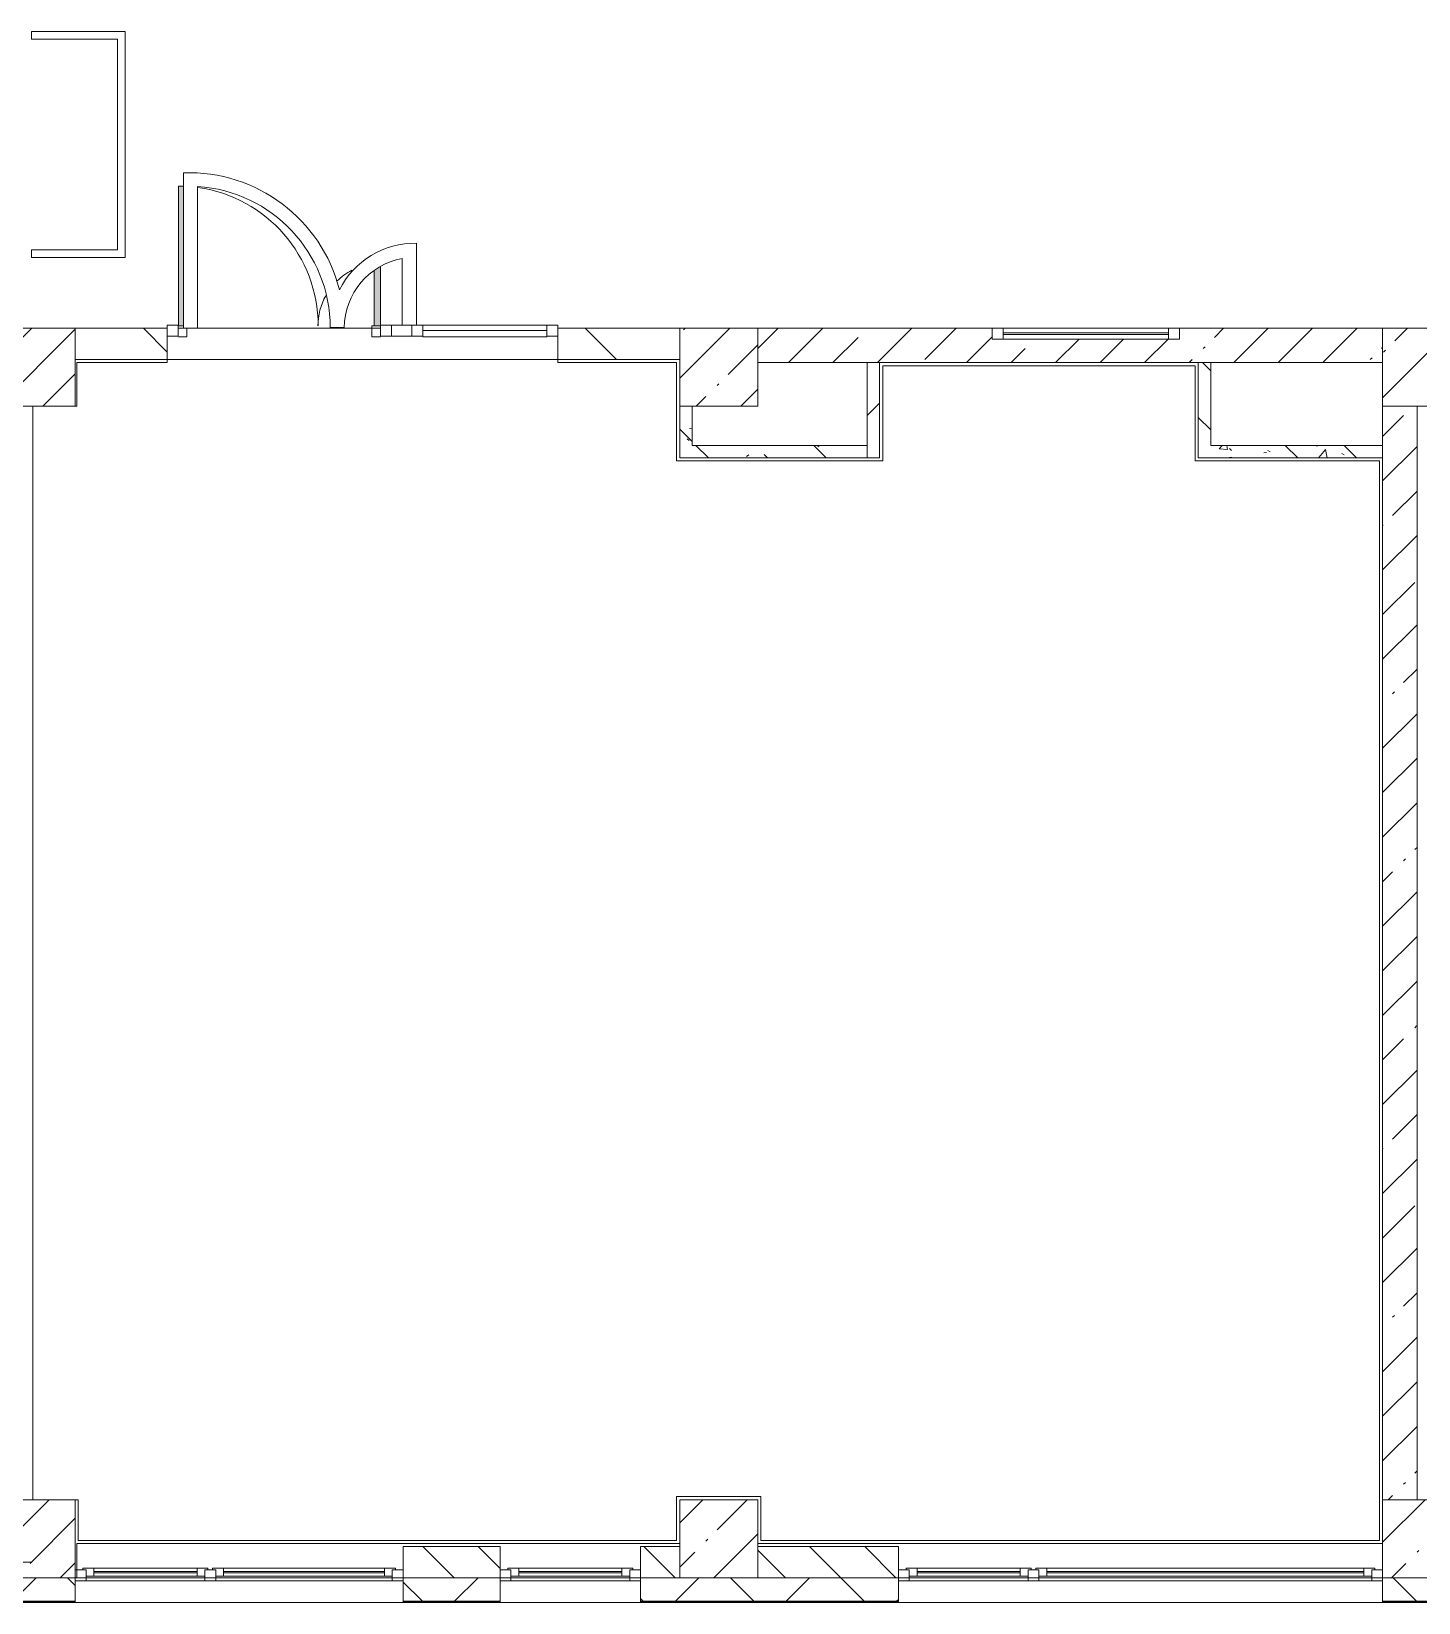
# Model space of a CAD drawing. Header units: millimetres. Extents: x 2623 to 211276, y -8553 to 29000.
# Drawn here: x 123026 to 131906, y -258 to 9800 of the extents above; entities that cross this region are included whole.
import ezdxf

# ---------------------------------------------------------------- set-up
doc = ezdxf.new("R2010")
doc.units = ezdxf.units.MM
for name, color, linetype, lineweight, true_color in [('A-DETL-GENF-9', 7, 'Continuous', 5, 0xaaaaaa), ('A-DOOR-3', 7, 'Continuous', 5, 0xaaaaaa), ('A-DOOR-4', 7, 'Continuous', 5, 0xe2e2e2), ('A-FLOR-3', 7, 'Continuous', 5, 0xaaaaaa), ('A-WALL-5', 7, 'Continuous', 9, 0x737373), ('I-WALL-5', 7, 'Continuous', 5, 0x787878)]:
    doc.layers.add(name, color=color, linetype=linetype, lineweight=lineweight, true_color=true_color)
for name, color, linetype, lineweight in [('A-GLAZ-1', 7, 'Continuous', 5), ('A-GLAZ-CURT-1', 7, 'Continuous', 5), ('A-GLAZ-CWMG-1', 7, 'Continuous', 5), ('A-WALL', 7, 'Continuous', 9), ('A-WALL-3', 7, 'Continuous', 5), ('I-WALL-3', 7, 'Continuous', 5), ('S-COLS-2', 7, 'Continuous', 5), ('Оси', 7, 'Continuous', 9)]:
    doc.layers.add(name, color=color, linetype=linetype, lineweight=lineweight)
pattern_1 = [(45, (84266.1, 0), (-285.123, 285.123), []), (45, (84551.2, 0), (-285.123, 285.123), [504.031, -100.806, 16.764, -84.042])]
pattern_2 = [(135, (84266.1, 0), (-377.171, -377.171), [533.4, -88.9, 17.78, -88.9]), (135, (84266.1, 376.94), (-377.171, -377.171), []), (50, (84266.1, 0), (637.6445, -55.7866), [66.675, -733.425]), (355, (84266.1, 0), (-123.349, 668.699), [53.34, -586.74]), (100.451, (84319.2, -4.65), (514.299, 612.908), [56.665, -623.315]), (46.184, (84266.1, 177.8), (948.776, -147.15), [100.012, -1100.137]), (96.636, (84345.2, 165.5), (830.909, 865.997), [84.998, -934.973]), (351.184, (84266.1, 177.8), (830.918, 865.988), [80.01, -880.11]), (21, (84355, 133.35), (530.6506, -357.928), [66.675, -733.425]), (326, (84355, 133.35), (216.308, 644.6585), [53.34, -586.74]), (71.451, (84399.2, 103.5), (746.9596, 286.724), [56.665, -623.315]), (37.5, (84266.1, 0), (10.8105, 295.9426), [16.764, -562.864, 16.764, -578.866, -588.962]), (37.5, (84266.1, 0), (10.8105, 295.9426), [-1175.258, 16.764, -572.198]), (7.5, (84266.1, 0), (233.8692, 350.6318), [16.764, -322.834, 16.764, -549.529, -224.472]), (7.5, (84266.1, 0), (233.8692, 350.6318), [-905.891, 16.764, -207.708]), (327.5, (84067.84, 0), (474.5678, -20.0513), [16.764, -205.486, 16.764, -676.656, -920.115]), (327.5, (84067.84, 0), (474.5678, -20.0513), [-915.67, 16.764, -903.351]), (317.5, (83978.94, 0), (518.452, 88.9934), [16.764, -272.161, 16.764, -443.738, -653.415]), (317.5, (83978.94, 0), (518.452, 88.9934), [-749.427, 16.764, -636.651])]

# ---------------------------------------------------------------- blocks, each defined once
blk = doc.blocks.new('BSC_Колонна _Прямоугольная - 500х500-23286270-3_1_1_птичка')
at = {"layer": 'S-COLS-2'}
h = blk.add_hatch(dxfattribs=at)
h.set_pattern_fill('FP_46', color=256, style=0, pattern_type=2)
h.set_pattern_definition([(45, (-38790, -7650), (-285.123, 285.123), []), (45, (-38504.88, -7650), (-285.123, 285.123), [504.031, -100.806, 16.764, -84.042])])
h.paths.add_polyline_path([(-250, -250), (250, -250), (250, 250), (-250, 250), (-250, 100)])
for p, q in [((250, 250), (-250, 250)), ((-250, 250), (-250, -250)), ((250, -250), (250, 250)), ((-250, -250), (250, -250))]:
    blk.add_line(p, q, dxfattribs=at)
blk = doc.blocks.new('BSC_Колонна _Прямоугольная - 500х500-V41-3_1_1_птичка')
at = {"layer": 'S-COLS-2'}
h = blk.add_hatch(dxfattribs=at)
h.set_pattern_fill('FP_47', color=256, style=0, pattern_type=2)
h.set_pattern_definition([(45, (-43160, -7650), (-285.123, 285.123), []), (45, (-42874.88, -7650), (-285.123, 285.123), [504.031, -100.806, 16.764, -84.042])])
h.paths.add_polyline_path([(-250, -250), (250, -250), (250, 250), (-250, 250)])
for p, q in [((250, 250), (-250, 250)), ((-250, 250), (-250, -250)), ((250, -250), (250, 250)), ((-250, -250), (250, -250))]:
    blk.add_line(p, q, dxfattribs=at)
blk = doc.blocks.new('BSC_Колонна _Прямоугольная - 500х500-V42-3_1_1_птичка')
at = {"layer": 'S-COLS-2'}
h = blk.add_hatch(dxfattribs=at)
h.set_pattern_fill('FP_48', color=256, style=0, pattern_type=2)
h.set_pattern_definition([(45, (-47660, -7650), (-285.123, 285.123), []), (45, (-47374.88, -7650), (-285.123, 285.123), [504.031, -100.806, 16.764, -84.042])])
h.paths.add_polyline_path([(-113, -250), (250, -250), (250, 250), (-250, 250), (-250, -250)])
for p, q in [((250, 250), (-250, 250)), ((-250, 250), (-250, -250)), ((250, -250), (250, 250)), ((-250, -250), (250, -250))]:
    blk.add_line(p, q, dxfattribs=at)
blk = doc.blocks.new('BSC_Колонна _Прямоугольная - 500х500-V47-3_1_1_птичка')
at = {"layer": 'S-COLS-2'}
h = blk.add_hatch(dxfattribs=at)
h.set_pattern_fill('FP_53', color=256, style=0, pattern_type=2)
h.set_pattern_definition([(45, (-38790, -150), (-285.123, 285.123), []), (45, (-38504.88, -150), (-285.123, 285.123), [504.031, -100.806, 16.764, -84.042])])
h.paths.add_polyline_path([(-250, -250), (250, -250), (250, 250), (-250, 250), (-250, 80)])
for p, q in [((250, 250), (-250, 250)), ((-250, 250), (-250, -250)), ((250, -250), (250, 250)), ((-250, -250), (250, -250))]:
    blk.add_line(p, q, dxfattribs=at)
blk = doc.blocks.new('BSC_Колонна _Прямоугольная - 500х500-V48-3_1_1_птичка')
at = {"layer": 'S-COLS-2'}
h = blk.add_hatch(dxfattribs=at)
h.set_pattern_fill('FP_54', color=256, style=0, pattern_type=2)
h.set_pattern_definition([(45, (-43160, -150), (-285.123, 285.123), []), (45, (-42874.88, -150), (-285.123, 285.123), [504.031, -100.806, 16.764, -84.042])])
h.paths.add_polyline_path([(-250, -250), (250, -250), (250, 250), (-250, 250)])
for p, q in [((250, 250), (-250, 250)), ((-250, 250), (-250, -250)), ((250, -250), (250, 250)), ((-250, -250), (250, -250))]:
    blk.add_line(p, q, dxfattribs=at)
blk = doc.blocks.new('BSC_Колонна _Прямоугольная - 500х500-V49-3_1_1_птичка')
at = {"layer": 'S-COLS-2'}
h = blk.add_hatch(dxfattribs=at)
h.set_pattern_fill('FP_55', color=256, style=0, pattern_type=2)
h.set_pattern_definition([(45, (-47660, -150), (-285.123, 285.123), []), (45, (-47374.88, -150), (-285.123, 285.123), [504.031, -100.806, 16.764, -84.042])])
h.paths.add_polyline_path([(-250, -250), (250, -250), (250, 250), (-250, 250)])
for p, q in [((250, 250), (-250, 250)), ((-250, 250), (-250, -250)), ((250, -250), (250, 250)), ((-250, -250), (250, -250))]:
    blk.add_line(p, q, dxfattribs=at)
blk = doc.blocks.new('120_Окно_СКБ_2Ст - 120_Окно_СКБ_2Ст 3100х2500 _мал_створка слева_ 2-V72-3_1_1_птичка')
at = {"layer": 'A-GLAZ-1'}
for p, q in [((-1550, -127), (-1550, -57)), ((-1550, -57), (-1480, -57)), ((1550, -57), (-1550, -57)), ((-1480, -57), (-1480, -127)), ((650, -87), (-1480, -87)), ((-1480, -87), (-1480, -127)), ((-1430, -137), (-1430, -87)), ((600, -137), (600, -87)), ((650, -127), (650, -57)), ((650, -57), (720, -57)), ((650, -127), (650, -87)), ((720, -57), (720, -127)), ((1480, -87), (720, -87)), ((720, -87), (720, -127)), ((770, -137), (770, -87)), ((1430, -137), (1430, -87)), ((1480, -127), (1480, -57)), ((1480, -57), (1550, -57)), ((1480, -127), (1480, -87)), ((1550, -57), (1550, -127)), ((-1480, -127), (-1550, -127)), ((-1550, -127), (-1500, -127)), ((-1480, -127), (-1500, -127)), ((-1500, -127), (-1500, -137)), ((-1500, -137), (670, -137)), ((670, -137), (-1500, -137)), ((-1430, -107), (600, -107)), ((600, -117), (-1430, -117)), ((720, -127), (650, -127)), ((670, -127), (650, -127)), ((670, -127), (700, -127)), ((670, -137), (670, -127)), ((720, -127), (700, -127)), ((700, -127), (700, -137)), ((700, -137), (1500, -137)), ((1500, -137), (700, -137)), ((770, -107), (1430, -107)), ((1430, -117), (770, -117)), ((1550, -127), (1480, -127)), ((1500, -127), (1480, -127)), ((1500, -127), (1550, -127)), ((1500, -137), (1500, -127))]:
    blk.add_line(p, q, dxfattribs=at)
blk = doc.blocks.new('120_Окно_СКБ_2Ст - 120_Окно_СКБ_2Ст 2100х2400 _мал створка справа_-V73-3_1_1_птичка')
at = {"layer": 'A-GLAZ-1'}
for p, q in [((-1050, -127), (-1050, -57)), ((-1050, -57), (-980, -57)), ((1050, -57), (-1050, -57)), ((-980, -57), (-980, -127)), ((150, -87), (-980, -87)), ((-980, -87), (-980, -127)), ((-930, -137), (-930, -87)), ((100, -137), (100, -87)), ((150, -127), (150, -57)), ((150, -57), (220, -57)), ((150, -127), (150, -87)), ((220, -57), (220, -127)), ((980, -87), (220, -87)), ((220, -87), (220, -127)), ((270, -137), (270, -87)), ((930, -137), (930, -87)), ((980, -127), (980, -57)), ((980, -57), (1050, -57)), ((980, -127), (980, -87)), ((1050, -57), (1050, -127)), ((-980, -127), (-1050, -127)), ((-1050, -127), (-1000, -127)), ((-980, -127), (-1000, -127)), ((-1000, -127), (-1000, -137)), ((-1000, -137), (170, -137)), ((170, -137), (-1000, -137)), ((-930, -107), (100, -107)), ((100, -117), (-930, -117)), ((220, -127), (150, -127)), ((170, -127), (150, -127)), ((170, -127), (200, -127)), ((170, -137), (170, -127)), ((220, -127), (200, -127)), ((200, -127), (200, -137)), ((200, -137), (1000, -137)), ((1000, -137), (200, -137)), ((270, -107), (930, -107)), ((930, -117), (270, -117)), ((1050, -127), (980, -127)), ((1000, -127), (980, -127)), ((1000, -127), (1050, -127)), ((1000, -137), (1000, -127))]:
    blk.add_line(p, q, dxfattribs=at)
blk = doc.blocks.new('120_Окно_СКБ_1Ст - 120_Окно_СКБ_1Ст 900х2500_h_-V70-3_1_1_птичка')
at = {"layer": 'A-GLAZ-1'}
for p, q in [((-450, -127), (-450, -57)), ((-450, -57), (-380, -57)), ((450, -57), (-450, -57)), ((-380, -57), (-380, -127)), ((380, -87), (-380, -87)), ((-380, -87), (-380, -127)), ((-330, -137), (-330, -87)), ((330, -137), (330, -87)), ((380, -127), (380, -57)), ((380, -57), (450, -57)), ((380, -127), (380, -87)), ((450, -57), (450, -127)), ((-380, -127), (-450, -127)), ((-450, -127), (-400, -127)), ((-380, -127), (-400, -127)), ((-400, -127), (-400, -137)), ((-400, -137), (400, -137)), ((400, -137), (-400, -137)), ((-330, -107), (330, -107)), ((330, -117), (-330, -117)), ((450, -127), (380, -127)), ((400, -127), (380, -127)), ((400, -127), (450, -127)), ((400, -137), (400, -127))]:
    blk.add_line(p, q, dxfattribs=at)
blk = doc.blocks.new('Прямоугольный импост - 50 x 70 мм-V179-3_1_1_птичка')
at = {"layer": 'A-GLAZ-CWMG-1'}
for p, q in [((-70, 35), (0, 35)), ((-70, -35), (-70, 35)), ((0, 35), (0, -35)), ((0, -35), (-70, -35))]:
    blk.add_line(p, q, dxfattribs=at)
blk = doc.blocks.new('Дверь_Витражная_остекление_ - ДВН_ДАО_Главный вход_1200 в свету-V180-3_1_1_птичка')
at = {"layer": 'A-DOOR-4'}
for points in [[(-647, 30), (-613, 35), (-613, 925), (-647, 922), (-647, 35)], [(607, 30), (647, 35), (647, 410), (607, 378), (607, 35)]]:
    blk.add_hatch(color=256, dxfattribs=at).paths.add_polyline_path(points)
at = {"layer": 'A-DETL-GENF-9'}
for p, q in [((-613, 925), (-647, 925)), ((-647, 925), (-647, 35)), ((647, 35), (647, 410)), ((607, 385), (607, 30)), ((-647, 30), (-613, 30)), ((-613, 30), (-647, 30)), ((-592, -40), (-592, 15)), ((592, -40), (592, 30)), ((592, 30), (647, 30)), ((607, 30), (647, 30)), ((-647, -40), (-592, -40)), ((647, -40), (592, -40))]:
    blk.add_line(p, q, dxfattribs=at)
at = {"layer": 'A-DOOR-3'}
for p, q in [((-647, 925), (-647, 35)), ((647, 410), (647, 35))]:
    blk.add_line(p, q, dxfattribs=at)
for centre, radius, start, end in [((-647, 30), 895, 87.7864, 90), ((-647, 30), 895, 360, 81.929), ((647, 30), 400, 117.1206, 134.5389), ((647, 30), 400, 151.213, 180)]:
    blk.add_arc(centre, radius, start, end, dxfattribs=at)
blk = doc.blocks.new('Системная панель - Стемалит - 40мм-V181-3_1_1_птичка')
at = {"layer": 'A-GLAZ-CURT-1'}
for p, q in [((65, 35), (-65, 35)), ((-65, 35), (-65, -35)), ((65, -35), (65, 35)), ((-65, -35), (65, -35))]:
    blk.add_line(p, q, dxfattribs=at)
blk = doc.blocks.new('Прямоугольный импост - 50 x 70 мм-V182-3_1_1_птичка')
at = {"layer": 'A-GLAZ-CWMG-1'}
for p, q in [((-35, 35), (35, 35)), ((-35, -35), (-35, 35)), ((35, 35), (35, -35)), ((35, -35), (-35, -35))]:
    blk.add_line(p, q, dxfattribs=at)
blk = doc.blocks.new('Прямоугольный импост - 50 x 70 мм-V183-3_1_1_птичка')
at = {"layer": 'A-GLAZ-CWMG-1'}
for p, q in [((0, 35), (-70, 35)), ((-70, 35), (-70, -35)), ((0, -35), (0, 35)), ((-70, -35), (0, -35))]:
    blk.add_line(p, q, dxfattribs=at)
blk = doc.blocks.new('Системная панель - Стекло - 40мм-V184-3_1_1_птичка')
at = {"layer": 'A-GLAZ-CURT-1'}
for p, q in [((397.5, 0), (-397.5, 0)), ((-397.5, 0), (-397.5, -40)), ((397.5, -40), (397.5, 0)), ((-397.5, -40), (397.5, -40))]:
    blk.add_line(p, q, dxfattribs=at)
blk = doc.blocks.new('Прямоугольный импост - 50 x 70 мм-V185-3_1_1_птичка')
at = {"layer": 'A-GLAZ-CWMG-1'}
for p, q in [((-35, 35), (35, 35)), ((-35, -35), (-35, 35)), ((35, 35), (35, -35)), ((35, -35), (-35, -35))]:
    blk.add_line(p, q, dxfattribs=at)
blk = doc.blocks.new('Прямоугольный импост - 50 x 70 мм-V186-3_1_1_птичка')
at = {"layer": 'A-GLAZ-CWMG-1'}
blk.add_line((42060, 7920), (41265, 7920), dxfattribs=at)
blk = doc.blocks.new('120_Окно_СКБ_1Ст - 120_Окно_СКБ_1Ст 400х1200 EI30-V192-3_1_1_птичка')
at = {"layer": 'A-GLAZ-1'}
for p, q in [((-600, 40), (-600, 110)), ((-600, 110), (-530, 110)), ((600, 110), (-600, 110)), ((-530, 110), (-530, 40)), ((530, 40), (530, 110)), ((530, 110), (600, 110)), ((600, 110), (600, 40)), ((-530, 40), (-600, 40)), ((-600, 40), (600, 40)), ((530, 80), (-530, 80)), ((530, 70), (-530, 70)), ((600, 40), (530, 40))]:
    blk.add_line(p, q, dxfattribs=at)

msp = doc.modelspace()

# ---------------------------------------------------------------- hatches: boundary and pattern name
at = {"layer": 'A-WALL-3'}
h = msp.add_hatch(dxfattribs=at)
h.set_pattern_fill('FP_69', color=256, style=0, pattern_type=2)
h.set_pattern_definition([(135, (84266.1, 0), (-176.7767, -176.7767), [])])
h.paths.add_polyline_path([(149524.8, -100), (149676.1, -100), (149676.1, 100), (149426.1, 100), (149426.1, -100)])
h.paths.add_polyline_path([(139270.6, -100), (139776.1, -100), (139776.1, 100), (139026.1, 100), (139026.1, -100)])
h.paths.add_polyline_path([(141176.1, -100), (142076.1, -100), (142076.1, 100), (141176.1, 100), (141176.1, -52.2)])
h.paths.add_polyline_path([(148526.1, -100), (148526.1, 100), (147976.1, 100), (147976.1, -100)])
h.paths.add_polyline_path([(145676.1, -100), (145876.1, -100), (145876.1, 100), (145676.1, 100), (145676.1, 42.9)])
h.paths.add_polyline_path([(128084.1, -100), (128576.1, -100), (128576.1, 100), (127676.1, 100), (127676.1, -100)])
h.paths.add_polyline_path([(132426.1, -100), (132426.1, 100), (132176.1, 100), (132176.1, -100)])
h.paths.add_polyline_path([(135276.1, -100), (135276.1, 100), (134526.1, 100), (134526.1, -100)])
h.paths.add_polyline_path([(126926.1, -100), (127176.1, -100), (127176.1, 100), (126926.1, 100)])
h.paths.add_polyline_path([(136676.1, -100), (136926.1, -100), (136926.1, 100), (136676.1, 100), (136676.1, 33.3)])
h.paths.add_polyline_path([(126026.1, -100), (126026.1, 100), (125406.1, 100), (125406.1, -100)])
h.paths.add_polyline_path([(122806.1, -100), (122806.1, 100), (122756.1, 100), (122756.1, -100)])
h = msp.add_hatch(dxfattribs=at)
h.set_pattern_fill('FP_71', color=256, style=0, pattern_type=2)
h.set_pattern_definition([(45, (84266.1, 0), (-353.5534, 353.5534), []), (135, (84266.1, 0), (-353.5534, -353.5534), [])])
h.paths.add_polyline_path([(139270.6, -250), (139776.1, -250), (139776.1, -100), (139026.1, -100), (139026.1, -250)])
h.paths.add_polyline_path([(140893.2, -250), (140893.2, -100), (140676.1, -100), (140676.1, -250)])
h.paths.add_polyline_path([(135276.1, -250), (135276.1, -100), (134526.1, -100), (134526.1, -250)])
h.paths.add_polyline_path([(125406.1, -250), (126026.1, -250), (126026.1, -100), (125406.1, -100)])
h.paths.add_polyline_path([(132176.1, -250), (132426.1, -250), (132426.1, -100), (131676.1, -100), (131676.1, -250), (131812.9, -250)])
h.paths.add_polyline_path([(126926.1, -250), (128576.1, -250), (128576.1, -100), (126926.1, -100)])
h.paths.add_polyline_path([(136926.1, -250), (136926.1, -100), (136176.1, -100), (136176.1, -250), (136474, -250)])
h.paths.add_polyline_path([(123306.1, -250), (123306.1, -100), (122576.1, -100), (122576.1, -250)])
at = {"layer": 'I-WALL-3'}
h = msp.add_hatch(dxfattribs=at)
h.set_pattern_fill('FP_70', color=256, style=0, pattern_type=2)
h.set_pattern_definition([(135, (84266.1, 0), (-353.5534, -353.5534), [])])
h.paths.add_polyline_path([(126396.1, 7700), (127176.1, 7700), (127176.1, 7900), (126396.1, 7900)])
h.paths.add_polyline_path([(123896.1, 7700), (123896.1, 7900), (123306.1, 7900), (123306.1, 7700)])
h.paths.add_polyline_path([(122806.1, 7700), (122806.1, 7900), (122756.1, 7900), (122756.1, 7700)])
h = msp.add_hatch(dxfattribs=at)
h.set_pattern_fill('FP_67', color=256, style=0, pattern_type=2)
h.set_pattern_definition(pattern_1)
h.paths.add_polyline_path([(130576.1, 7680), (131676.1, 7680), (131676.1, 7900), (130376.1, 7900), (130376.1, 7830), (129176.1, 7830), (129176.1, 7900), (127676.1, 7900), (127676.1, 7680), (130496.1, 7680)])
h = msp.add_hatch(dxfattribs=at)
h.set_pattern_fill('FP_72', color=256, style=0, pattern_type=2)
h.set_pattern_definition([(45, (84266.1, 0), (-176.7767, 176.7767), [])])
h.paths.add_polyline_path([(128456.1, 7070), (128456.1, 7680), (128376.1, 7680), (128376.1, 7070)])
h = msp.add_hatch(dxfattribs=at)
h.set_pattern_fill('FP_67', color=256, style=0, pattern_type=2)
h.set_pattern_definition(pattern_1)
h.paths.add_polyline_path([(131896.1, 400), (131896.1, 7400), (131676.1, 7400), (131676.1, 400), (131886.6, 400)])
at = {"layer": 'I-WALL-5'}
h = msp.add_hatch(dxfattribs=at)
h.set_pattern_fill('FP_75', color=256, style=0, pattern_type=2)
h.set_pattern_definition(pattern_2)
h.paths.add_polyline_path([(130576.1, 7070), (130576.1, 7680), (130496.1, 7680), (130496.1, 7070)])
h = msp.add_hatch(dxfattribs=at)
h.set_pattern_fill('FP_75', color=256, style=0, pattern_type=2)
h.set_pattern_definition(pattern_2)
h.paths.add_polyline_path([(127256.1, 7150), (127256.1, 7400), (127176.1, 7400), (127176.1, 7150)])
h = msp.add_hatch(dxfattribs=at)
h.set_pattern_fill('FP_75', color=256, style=0, pattern_type=2)
h.set_pattern_definition(pattern_2)
h.paths.add_polyline_path([(128376.1, 7070), (128376.1, 7150), (127176.1, 7150), (127176.1, 7070), (128084.1, 7070)])
h = msp.add_hatch(dxfattribs=at)
h.set_pattern_fill('FP_75', color=256, style=0, pattern_type=2)
h.set_pattern_definition(pattern_2)
h.paths.add_polyline_path([(131676.1, 7070), (131676.1, 7150), (130576.1, 7150), (130576.1, 7070)])

# ---------------------------------------------------------------- linework, layer by layer
at = {"layer": 'A-FLOR-3'}
for p, q in [((123626.1, 9799.8), (123026.1, 9799.8)), ((123026.1, 9799.8), (123026.1, 9749.8)), ((123626.1, 8351.7), (123626.1, 9799.8)), ((123026.1, 9749.8), (123576.1, 9749.8)), ((123576.1, 9749.8), (123576.1, 8401.7)), ((124000.1, 8894.4), (124000.1, 7900)), ((124090.1, 7900), (124090.1, 8806.8)), ((123576.1, 8401.7), (123026.1, 8401.7)), ((123026.1, 8401.7), (123026.1, 8351.7)), ((123026.1, 8351.7), (123626.1, 8351.7)), ((125490.3, 7920), (125490.3, 8443.9)), ((125400.3, 8346.4), (125400.3, 7920)), ((124000.1, 7900), (124090.1, 7900)), ((124938.7, 7903.5), (125028.8, 7903.5)), ((123896.1, 7680), (123316.1, 7680)), ((123316.1, 7680), (123316.1, 7400)), ((123896.1, 7700), (123896.1, 7680)), ((126396.1, 7680), (126396.1, 7700)), ((127156.1, 7680), (126396.1, 7680)), ((127156.1, 7050), (127156.1, 7680)), ((130476.1, 7660), (128476.1, 7660)), ((128476.1, 7660), (128476.1, 7050)), ((130476.1, 7050), (130476.1, 7660)), ((123036.1, 7400), (123036.1, 400)), ((123316.1, 7400), (123306.1, 7400)), ((128476.1, 7050), (127156.1, 7050)), ((131656.1, 7050), (130476.1, 7050)), ((131656.1, 140), (131656.1, 7050)), ((127156.1, 140), (127156.1, 420)), ((127156.1, 420), (127696.1, 420)), ((127696.1, 420), (127696.1, 140)), ((123306.1, 400), (123326.1, 400)), ((123326.1, 400), (123326.1, 140)), ((123326.1, 140), (127156.1, 140)), ((127696.1, 140), (131656.1, 140))]:
    msp.add_line(p, q, dxfattribs=at)
for centre, radius, start, end in [((124033.8, 7900), 995, 14.33829, 91.93805), ((124033.7, 7903.5), 905, 360, 86.42904), ((125482.8, 7900), 544, 89.21005, 153.06648), ((125482.8, 7900), 454, 100.46985, 179.55829)]:
    msp.add_arc(centre, radius, start, end, dxfattribs=at)
at = {"layer": 'A-WALL'}
for p, q in [((128456.1, 7680), (128376.1, 7680)), ((130576.1, 7680), (130496.1, 7680)), ((128376.1, 7070), (128376.1, 7150)), ((131676.1, 7070), (131676.1, 7150)), ((125406.1, -100), (126026.1, -100)), ((126926.1, -100), (127176.1, -100)), ((127676.1, -100), (128576.1, -100)), ((125406.1, -250), (126026.1, -250)), ((125406.1, -253), (126026.1, -253)), ((126926.1, -250), (128576.1, -250)), ((126926.1, -253), (128576.1, -253)), ((131676.1, -250), (132426.1, -250)), ((131676.1, -253), (132426.1, -253))]:
    msp.add_line(p, q, dxfattribs=at)
at = {"layer": 'A-WALL-3'}
for p, q in [((126026.1, 100), (125406.1, 100)), ((125406.1, 100), (125406.1, -258)), ((126026.1, -258), (126026.1, 100)), ((127176.1, 100), (126926.1, 100)), ((126926.1, 100), (126926.1, -258)), ((128576.1, 100), (127676.1, 100)), ((128576.1, -258), (128576.1, 100)), ((123306.1, -258), (123306.1, -100)), ((123306.1, -100), (123316.1, -100)), ((126026.1, -100), (126926.1, -100)), ((128576.1, -100), (131676.1, -100)), ((131676.1, -100), (131676.1, -258)), ((134526.1, -258), (120789.1, -258))]:
    msp.add_line(p, q, dxfattribs=at)
at = {"layer": 'A-WALL-5'}
for p, q in [((121689.1, -250), (123306.1, -250)), ((121689.1, -253), (123306.1, -253))]:
    msp.add_line(p, q, dxfattribs=at)
at = {"layer": 'I-WALL-3'}
for p, q in [((123896.1, 7900), (123306.1, 7900)), ((123896.1, 7700), (123896.1, 7900)), ((123966.1, 7900), (124000.1, 7900)), ((124090.1, 7900), (125261.1, 7900)), ((127176.1, 7900), (126396.1, 7900)), ((126396.1, 7900), (126396.1, 7700)), ((129176.1, 7900), (127676.1, 7900)), ((131676.1, 7900), (130376.1, 7900)), ((127176.1, 7700), (123306.1, 7700)), ((127676.1, 7680), (128376.1, 7680)), ((128376.1, 7680), (128376.1, 7150)), ((128456.1, 7070), (128456.1, 7680)), ((128456.1, 7680), (130496.1, 7680)), ((130496.1, 7680), (130496.1, 7070)), ((130576.1, 7150), (130576.1, 7680)), ((130576.1, 7680), (131676.1, 7680)), ((127176.1, 7400), (127176.1, 7070)), ((127256.1, 7150), (127256.1, 7400)), ((131676.1, 7400), (131676.1, 7150)), ((131896.1, 400), (131896.1, 7400)), ((128376.1, 7150), (127256.1, 7150)), ((131676.1, 7150), (130576.1, 7150)), ((127176.1, 7070), (128456.1, 7070)), ((130496.1, 7070), (131676.1, 7070)), ((131676.1, 7070), (131676.1, 400)), ((123316.1, 120), (127176.1, 120)), ((123316.1, 120), (123316.1, -100)), ((127676.1, 120), (131676.1, 120)), ((125406.1, -100), (123316.1, -100))]:
    msp.add_line(p, q, dxfattribs=at)
at = {"layer": 'Оси'}
msp.add_line((110526.1, 0), (123026.1, 0), dxfattribs=at)

# ---------------------------------------------------------------- block references
at = {"layer": 'A-DOOR-3'}
msp.add_blockref('Дверь_Витражная_остекление_ - ДВН_ДАО_Главный вход_1200 в свету-V180-3_1_1_птичка', (124613.6, 7885), dxfattribs=at)
at = {"layer": 'A-GLAZ-1'}
msp.add_blockref('120_Окно_СКБ_1Ст - 120_Окно_СКБ_1Ст 400х1200 EI30-V192-3_1_1_птичка', (129776.1, 7790), dxfattribs=at)
at = {"layer": 'A-GLAZ-1', "rotation": 180}
for name, p in [('120_Окно_СКБ_2Ст - 120_Окно_СКБ_2Ст 2100х2400 _мал створка справа_-V73-3_1_1_птичка', (124356.1, -175)), ('120_Окно_СКБ_1Ст - 120_Окно_СКБ_1Ст 900х2500_h_-V70-3_1_1_птичка', (126476.1, -175)), ('120_Окно_СКБ_2Ст - 120_Окно_СКБ_2Ст 3100х2500 _мал_створка слева_ 2-V72-3_1_1_птичка', (130126.1, -175))]:
    msp.add_blockref(name, p, dxfattribs=at)
at = {"layer": 'A-GLAZ-CURT-1'}
for name, p in [('Системная панель - Стемалит - 40мм-V181-3_1_1_птичка', (125396.1, 7885)), ('Системная панель - Стекло - 40мм-V184-3_1_1_птичка', (125928.6, 7885))]:
    msp.add_blockref(name, p, dxfattribs=at)
at = {"layer": 'A-GLAZ-CWMG-1', "rotation": 180}
msp.add_blockref('Прямоугольный импост - 50 x 70 мм-V183-3_1_1_птичка', (123896.1, 7885), dxfattribs=at)
at = {"layer": 'A-GLAZ-CWMG-1', "extrusion": (0, 0, -1), "rotation": 180}
for name, p in [('Прямоугольный импост - 50 x 70 мм-V182-3_1_1_птичка', (-125296.1, 7885)), ('Прямоугольный импост - 50 x 70 мм-V185-3_1_1_птичка', (-125496.1, 7885)), ('Прямоугольный импост - 50 x 70 мм-V179-3_1_1_птичка', (-126396.1, 7885))]:
    msp.add_blockref(name, p, dxfattribs=at)
at = {"layer": 'A-GLAZ-CWMG-1'}
msp.add_blockref('Прямоугольный импост - 50 x 70 мм-V186-3_1_1_птичка', (84266.1, 0), dxfattribs=at)
at = {"layer": 'S-COLS-2'}
for name, p in [('BSC_Колонна _Прямоугольная - 500х500-23286270-3_1_1_птичка', (123056.1, 7650)), ('BSC_Колонна _Прямоугольная - 500х500-V41-3_1_1_птичка', (127426.1, 7650)), ('BSC_Колонна _Прямоугольная - 500х500-V42-3_1_1_птичка', (131926.1, 7650)), ('BSC_Колонна _Прямоугольная - 500х500-V47-3_1_1_птичка', (123056.1, 150)), ('BSC_Колонна _Прямоугольная - 500х500-V48-3_1_1_птичка', (127426.1, 150)), ('BSC_Колонна _Прямоугольная - 500х500-V49-3_1_1_птичка', (131926.1, 150))]:
    msp.add_blockref(name, p, dxfattribs=at)

doc.saveas('drawing.dxf')
